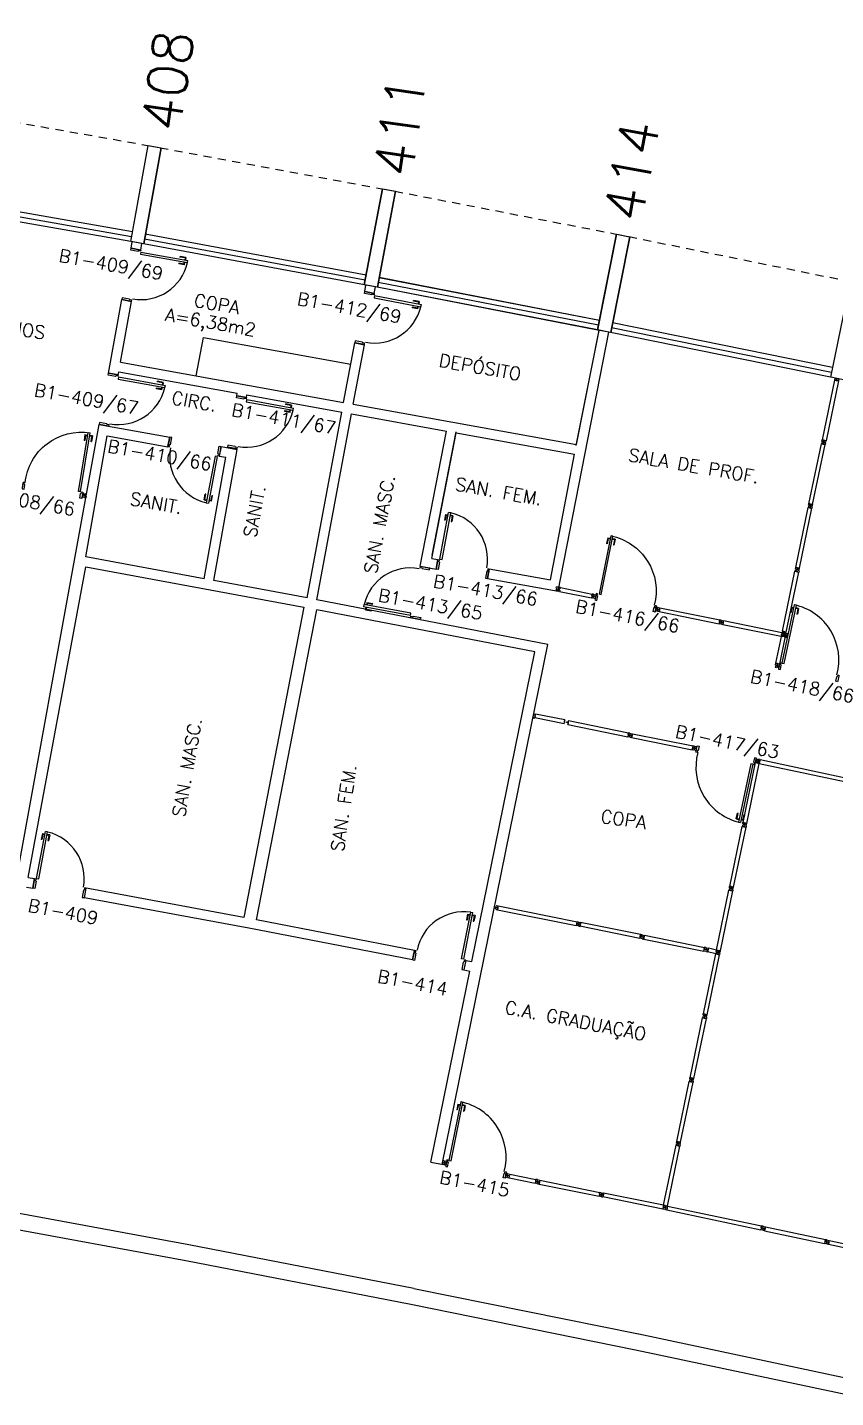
# Model space of a CAD drawing. Header units: millimetres. Extents: x 2757 to 3055, y 1102 to 1216.
# Drawn here: x 2985.57 to 2997.98, y 1180.79 to 1201.83 of the extents above; entities that cross this region are included whole.
import ezdxf

# ---------------------------------------------------------------- set-up
doc = ezdxf.new("R2010")
doc.units = ezdxf.units.MM
doc.linetypes.add('HIDDEN2', pattern=[0.1875, 0.125, -0.0625])
for name, color, linetype in [('ALV', 2, 'Continuous'), ('BANC', 2, 'Continuous'), ('DIV', 2, 'Continuous'), ('ESQ', 1, 'Continuous'), ('ESTR', 3, 'Continuous'), ('NOPILAR1', 2, 'Continuous'), ('PORTA', 2, 'Continuous'), ('PROJ', 1, 'HIDDEN2'), ('TEXTO', 2, 'Continuous'), ('TEXTO-ENDEREÇO', 2, 'Continuous'), ('USO1', 2, 'Continuous'), ('ÁREA', 2, 'Continuous')]:
    doc.layers.add(name, color=color, linetype=linetype)
doc.styles.add('1', font='romans.shx')
doc.styles.add('NOPILAR', font='simplex.shx', dxfattribs={"height": 0.6})
doc.styles.add('UNB-100', font='simplex.shx', dxfattribs={"height": 0.2})
doc.styles.add('UNB-100-1', font='simplex.shx', dxfattribs={"height": 0.2})
doc.dimstyles.new('1-600', dxfattribs={"dimtxt": 1.1, "dimasz": 2.5, "dimexe": 2, "dimexo": 4, "dimgap": 0.2, "dimtad": 1, "dimdec": 0, "dimzin": 4, "dimdsep": 46, "dimlunit": 6, "dimtxsty": '1', "dimblk1": 'NONE', "dimblk2": 'NONE', "dimsah": 1, "dimcen": 0, "dimclrd": 2, "dimclre": 2, "dimclrt": 2, "dimadec": 0, "dimazin": 0, "dimtfac": 1, "dimtdec": 0, "dimtmove": 2, "dimatfit": 3, "dimldrblk": 'NONE', "dimfxl": 1, "dimtolj": 1, "dimtzin": 0, "dimarcsym": 0})

# ---------------------------------------------------------------- blocks, each defined once
blk = doc.blocks.new('PDV2E-SLC')
at = {"layer": 'DIV', "color": 1}
for p, q in [((0.023, 0.925), (0.063, 0.925)), ((0.023, 0.925), (0.023, 0.835)), ((0.033, 0.915), (0.063, 0.915)), ((0.033, 0.915), (0.033, 0.835)), ((0.138, 0.925), (0.097, 0.925)), ((0.128, 0.915), (0.097, 0.915)), ((0.128, 0.915), (0.128, 0.835)), ((0.138, 0.925), (0.138, 0.835)), ((0.033, 0.835), (0.023, 0.835)), ((0.128, 0.835), (0.137, 0.835))]:
    blk.add_line(p, q, dxfattribs=at)
at = {"layer": 'DIV'}
for p, q in [((0.065, 0.05), (0.065, 0.965)), ((0.095, 0.965), (0.065, 0.965)), ((0.095, 0.05), (0.095, 0.965)), ((0.049, 0.05), (0.029, 0.05)), ((0.029, 0.05), (0.029, 0.035)), ((0.029, 0.035), (0.029, -0.035)), ((0.049, 0.02), (0.049, 0.05)), ((0.049, 0.02), (0.059, 0.02)), ((0.059, -0.05), (0.059, 0.02)), ((0.065, 0.05), (0.095, 0.05)), ((0.928, -0.05), (0.928, 0.02)), ((0.938, 0.02), (0.928, 0.02)), ((0.938, 0.05), (0.958, 0.05)), ((0.938, 0.02), (0.938, 0.05)), ((0.958, 0.05), (0.958, 0.035)), ((0.958, 0.035), (0.958, -0.035)), ((0.029, -0.035), (0.029, -0.05)), ((0.029, -0.05), (0.059, -0.05)), ((0.958, -0.05), (0.928, -0.05)), ((0.958, -0.035), (0.958, -0.05))]:
    blk.add_line(p, q, dxfattribs=at)
at = {"layer": 'DIV', "color": 1}
blk.add_arc((0.062, 0.1), 0.865, 356.6786, 90, dxfattribs=at)
blk = doc.blocks.new('MTT-SLC')
for p, q in [((-0.008, 0.03), (-0.03, 0.03)), ((-0.03, 0.03), (-0.03, 0.006)), ((-0.0185, 0.006), (-0.03, 0.006)), ((-0.0185, -0.006), (-0.0185, 0.006)), ((-0.008, 0.03), (-0.008, 0.02)), ((-0.008, 0.02), (0.008, 0.02)), ((-0.0051, 0), (0.0051, 0)), ((0, -0.0051), (0, 0.0051)), ((0.008, 0.03), (0.03, 0.03)), ((0.008, 0.03), (0.008, 0.02)), ((0.0205, -0.006), (0.0205, 0.006)), ((0.0205, 0.006), (0.03, 0.006)), ((0.03, 0.006), (0.03, 0.03)), ((-0.03, -0.03), (-0.03, -0.006)), ((-0.0185, -0.006), (-0.03, -0.006)), ((-0.008, -0.03), (-0.03, -0.03)), ((-0.008, -0.02), (0.008, -0.02)), ((-0.008, -0.03), (-0.008, -0.02)), ((0.008, -0.03), (0.008, -0.02)), ((0.008, -0.03), (0.03, -0.03)), ((0.0205, -0.006), (0.03, -0.006)), ((0.03, -0.006), (0.03, -0.03))]:
    blk.add_line(p, q)
blk = doc.blocks.new('MTINI-SLC')
for p, q in [((-0.03, 0.008), (-0.03, 0.03)), ((0.03, 0.03), (-0.03, 0.03)), ((-0.03, 0.008), (-0.02, 0.008)), ((-0.009, 0.03), (-0.027, 0.03)), ((-0.02, 0.008), (-0.02, 0)), ((-0.001, 0), (-0.02, 0)), ((-0.006, 0.02), (-0.006, 0.03)), ((-0.006, 0.023), (-0.006, 0.027)), ((-0.006, 0.02), (0.006, 0.02)), ((0.005, 0.03), (-0.005, 0.03)), ((0.005, 0), (-0.005, 0)), ((0.004, 0.02), (-0.004, 0.02)), ((0.02, 0), (-0.001, 0)), ((0, -0.005), (0, 0.005)), ((0.006, 0.02), (0.006, 0.03)), ((0.006, 0.023), (0.006, 0.027)), ((0.009, 0.03), (0.027, 0.03)), ((0.03, 0.008), (0.02, 0.008)), ((0.02, 0), (0.02, 0.008)), ((0.03, 0.008), (0.03, 0.03))]:
    blk.add_line(p, q)
blk = doc.blocks.new('MDIVMT-SLC')
for p, q in [((-0.03, 0.03), (-0.03, 0.006)), ((-0.008, 0.03), (-0.03, 0.03)), ((-0.0185, 0.006), (-0.03, 0.006)), ((-0.0185, -0.006), (-0.0185, 0.006)), ((-0.008, 0.03), (-0.008, 0.02)), ((-0.008, 0.02), (0.008, 0.02)), ((-0.0051, 0), (0.0051, 0)), ((-0.0051, 0), (0.0051, 0)), ((0, -0.0051), (0, 0.0051)), ((0, -0.0051), (0, 0.0051)), ((0.008, 0.03), (0.008, 0.02)), ((0.008, 0.03), (0.03, 0.03)), ((0.0205, 0.006), (0.03, 0.006)), ((0.0205, -0.006), (0.0205, 0.006)), ((0.0205, 0.006), (0.03, 0.006)), ((0.0205, -0.006), (0.0205, 0.006)), ((0.03, 0.03), (0.03, -0.03)), ((0.03, 0.03), (0.47, 0.03)), ((0.03, 0.006), (0.03, 0.03)), ((0.03, 0.009), (0.03, 0.027)), ((0.03, 0.005), (0.03, -0.005)), ((0.47, 0.03), (0.47, -0.03)), ((0.4795, 0.006), (0.47, 0.006)), ((0.47, 0.005), (0.47, -0.005)), ((0.4795, -0.006), (0.4795, 0.006)), ((0.4949, 0), (0.5051, 0)), ((0.5051, 0), (0.4949, 0)), ((0.5, -0.0051), (0.5, 0.0051)), ((-0.0185, -0.006), (-0.03, -0.006)), ((-0.03, -0.03), (-0.03, -0.006)), ((-0.008, -0.03), (-0.03, -0.03)), ((-0.008, -0.03), (-0.008, -0.02)), ((-0.008, -0.02), (0.008, -0.02)), ((0.008, -0.03), (0.008, -0.02)), ((0.008, -0.03), (0.03, -0.03)), ((0.0205, -0.006), (0.03, -0.006)), ((0.0205, -0.006), (0.03, -0.006)), ((0.03, -0.006), (0.03, -0.03)), ((0.03, -0.03), (0.03, -0.009)), ((0.03, -0.009), (0.03, -0.027)), ((0.03, -0.03), (0.47, -0.03)), ((0.4795, -0.006), (0.47, -0.006))]:
    blk.add_line(p, q)
blk = doc.blocks.new('DIVMT-SLC')
for p, q in [((-0.03, 0.03), (-0.03, 0.006)), ((-0.008, 0.03), (-0.03, 0.03)), ((-0.0185, 0.006), (-0.03, 0.006)), ((-0.0185, -0.006), (-0.0185, 0.006)), ((-0.008, 0.03), (-0.008, 0.02)), ((-0.008, 0.02), (0.008, 0.02)), ((-0.0051, 0), (0.0051, 0)), ((0.0051, 0), (-0.0051, 0)), ((-0.0051, 0), (0.0051, 0)), ((0, -0.0051), (0, 0.0051)), ((0, 0.0051), (0, -0.0051)), ((0.008, 0.03), (0.008, 0.02)), ((0.008, 0.03), (0.03, 0.03)), ((0.0205, 0.006), (0.03, 0.006)), ((0.0205, -0.006), (0.0205, 0.006)), ((0.0205, 0.006), (0.0205, -0.006)), ((0.0205, 0.006), (0.03, 0.006)), ((0.97, 0.03), (0.03, 0.03)), ((0.03, 0.006), (0.03, 0.03)), ((0.03, -0.03), (0.03, 0.03)), ((0.03, -0.005), (0.03, 0.005)), ((0.97, -0.03), (0.97, 0.03)), ((0.97, 0.03), (0.97, 0.009)), ((0.97, 0.009), (0.97, 0.027)), ((0.9795, 0.006), (0.97, 0.006)), ((0.97, -0.005), (0.97, 0.005)), ((0.9795, 0.006), (0.9795, -0.006)), ((1.0051, 0), (0.9949, 0)), ((1, 0.0051), (1, -0.0051)), ((-0.0185, -0.006), (-0.03, -0.006)), ((-0.03, -0.03), (-0.03, -0.006)), ((-0.008, -0.03), (-0.03, -0.03)), ((-0.008, -0.03), (-0.008, -0.02)), ((-0.008, -0.02), (0.008, -0.02)), ((0.008, -0.03), (0.008, -0.02)), ((0.008, -0.03), (0.03, -0.03)), ((0.0205, -0.006), (0.03, -0.006)), ((0.0205, -0.006), (0.03, -0.006)), ((0.03, -0.006), (0.03, -0.03)), ((0.97, -0.03), (0.03, -0.03)), ((0.9795, -0.006), (0.97, -0.006)), ((0.97, -0.009), (0.97, -0.027))]:
    blk.add_line(p, q)
blk = doc.blocks.new('PDV2D-SLC')
at = {"layer": 'DIV'}
for p, q in [((0.03, 0.05), (0.06, 0.05)), ((0.03, 0.035), (0.03, 0.05)), ((0.03, -0.035), (0.03, 0.035)), ((0.06, 0.05), (0.06, -0.02)), ((0.941, 0.05), (0.941, -0.02)), ((0.971, 0.05), (0.941, 0.05)), ((0.971, 0.035), (0.971, 0.05)), ((0.971, -0.035), (0.971, 0.035)), ((0.03, -0.05), (0.03, -0.035)), ((0.05, -0.05), (0.03, -0.05)), ((0.05, -0.02), (0.06, -0.02)), ((0.05, -0.02), (0.05, -0.05)), ((0.079, -0.05), (0.109, -0.05)), ((0.079, -0.05), (0.079, -0.965)), ((0.109, -0.05), (0.109, -0.965)), ((0.951, -0.02), (0.941, -0.02)), ((0.951, -0.02), (0.951, -0.05)), ((0.951, -0.05), (0.971, -0.05)), ((0.971, -0.05), (0.971, -0.035)), ((0.109, -0.965), (0.079, -0.965))]:
    blk.add_line(p, q, dxfattribs=at)
at = {"layer": 'DIV', "color": 1}
for p, q in [((0.036, -0.925), (0.036, -0.835)), ((0.046, -0.835), (0.036, -0.835)), ((0.046, -0.915), (0.046, -0.835)), ((0.141, -0.915), (0.141, -0.835)), ((0.141, -0.835), (0.151, -0.835)), ((0.151, -0.925), (0.151, -0.835)), ((0.036, -0.925), (0.076, -0.925)), ((0.046, -0.915), (0.076, -0.915)), ((0.141, -0.915), (0.111, -0.915)), ((0.151, -0.925), (0.111, -0.925))]:
    blk.add_line(p, q, dxfattribs=at)
blk.add_arc((0.076, -0.1), 0.865, 270, 3.3214, dxfattribs=at)
blk = doc.blocks.new('DIVINI-SLC')
for p, q in [((-0.005, 0), (0.005, 0)), ((-0.005, 0), (0.005, 0)), ((0.008, 0.02), (0, 0.02)), ((0, 0.001), (0, 0.02)), ((0, -0.005), (0, 0.005)), ((0, -0.005), (0, 0.005)), ((0, -0.02), (0, 0.001)), ((0.008, 0.03), (0.03, 0.03)), ((0.008, 0.03), (0.008, 0.02)), ((0.02, 0.006), (0.03, 0.006)), ((0.02, 0.006), (0.02, -0.006)), ((0.02, -0.006), (0.02, 0.006)), ((0.02, 0.006), (0.03, 0.006)), ((0.02, -0.004), (0.02, 0.004)), ((0.023, 0.006), (0.027, 0.006)), ((0.03, -0.03), (0.03, 0.03)), ((0.03, 0.03), (0.03, -0.03)), ((0.03, 0.03), (0.97, 0.03)), ((0.03, 0.009), (0.03, 0.027)), ((0.03, 0.009), (0.03, 0.027)), ((0.03, -0.005), (0.03, 0.005)), ((0.03, 0.005), (0.03, -0.005)), ((0.97, 0.03), (0.97, -0.03)), ((0.98, 0.006), (0.97, 0.006)), ((0.97, 0.005), (0.97, -0.005)), ((0.98, -0.006), (0.98, 0.006)), ((0.995, 0), (1.005, 0)), ((1.005, 0), (0.995, 0)), ((1, -0.005), (1, 0.005)), ((0, -0.02), (0.008, -0.02)), ((0.008, -0.03), (0.008, -0.02)), ((0.008, -0.03), (0.03, -0.03)), ((0.02, -0.006), (0.03, -0.006)), ((0.02, -0.006), (0.03, -0.006)), ((0.023, -0.006), (0.027, -0.006)), ((0.03, -0.009), (0.03, -0.027)), ((0.03, -0.009), (0.03, -0.027)), ((0.03, -0.03), (0.03, -0.009)), ((0.03, -0.03), (0.97, -0.03)), ((0.98, -0.006), (0.97, -0.006))]:
    blk.add_line(p, q)
blk = doc.blocks.new('DIV-SLC')
for p, q in [((-0.0051, 0), (0.0051, 0)), ((0, -0.0051), (0, 0.0051)), ((0.0205, 0.006), (0.03, 0.006)), ((0.0205, -0.006), (0.0205, 0.006)), ((0.03, 0.03), (0.97, 0.03)), ((0.03, 0.03), (0.03, -0.03)), ((0.03, 0.009), (0.03, 0.027)), ((0.03, 0.005), (0.03, -0.005)), ((0.97, 0.03), (0.97, -0.03)), ((0.9795, 0.006), (0.97, 0.006)), ((0.97, 0.005), (0.97, -0.005)), ((0.9795, -0.006), (0.9795, 0.006)), ((1.0051, 0), (0.9949, 0)), ((0.9949, 0), (1.0051, 0)), ((1, -0.0051), (1, 0.0051)), ((0.0205, -0.006), (0.03, -0.006)), ((0.03, -0.03), (0.03, -0.009)), ((0.03, -0.009), (0.03, -0.027)), ((0.03, -0.03), (0.97, -0.03)), ((0.9795, -0.006), (0.97, -0.006))]:
    blk.add_line(p, q)
blk = doc.blocks.new('PE80-SLC')
for p, q in [((0.075, 0), (-0.075, 0)), ((-0.075, -0.03), (-0.075, 0)), ((0.075, 0), (0.075, -0.02)), ((0.777, 0.01), (0.687, 0.01)), ((0.687, 0), (0.687, 0.01)), ((0.777, 0.01), (0.777, -0.03)), ((0.04, -0.03), (-0.075, -0.03)), ((0.075, -0.02), (0.04, -0.02)), ((0.04, -0.03), (0.04, -0.02)), ((0.085, -0.03), (0.817, -0.03)), ((0.085, -0.03), (0.085, -0.065)), ((0.085, -0.065), (0.817, -0.065)), ((0.767, 0), (0.687, 0)), ((0.767, -0.095), (0.687, -0.095)), ((0.687, -0.095), (0.687, -0.105)), ((0.777, -0.105), (0.687, -0.105)), ((0.767, 0), (0.767, -0.03)), ((0.767, -0.095), (0.767, -0.065)), ((0.777, -0.105), (0.777, -0.065)), ((0.817, -0.065), (0.817, -0.03)), ((0.04, -0.771), (-0.075, -0.771)), ((-0.075, -0.771), (-0.075, -0.801)), ((0.075, -0.801), (-0.075, -0.801)), ((0.075, -0.802), (-0.075, -0.802)), ((0.04, -0.771), (0.04, -0.781)), ((0.075, -0.781), (0.04, -0.781)), ((0.075, -0.801), (0.075, -0.781))]:
    blk.add_line(p, q)
blk.add_arc((0.085, -0.03), 0.731, 270, 357.3429)
blk = doc.blocks.new('PD80-SLC')
for p, q in [((-0.777, 0.01), (-0.777, -0.03)), ((-0.777, 0.01), (-0.687, 0.01)), ((-0.687, 0), (-0.687, 0.01)), ((-0.075, 0), (0.075, 0)), ((-0.075, 0), (-0.075, -0.02)), ((0.075, -0.03), (0.075, 0)), ((-0.817, -0.065), (-0.817, -0.03)), ((-0.085, -0.03), (-0.817, -0.03)), ((-0.085, -0.065), (-0.817, -0.065)), ((-0.777, -0.105), (-0.777, -0.065)), ((-0.777, -0.105), (-0.687, -0.105)), ((-0.767, 0), (-0.767, -0.03)), ((-0.767, 0), (-0.687, 0)), ((-0.767, -0.095), (-0.767, -0.065)), ((-0.767, -0.095), (-0.687, -0.095)), ((-0.687, -0.095), (-0.687, -0.105)), ((-0.085, -0.03), (-0.085, -0.065)), ((-0.075, -0.02), (-0.04, -0.02)), ((-0.04, -0.03), (-0.04, -0.02)), ((-0.04, -0.03), (0.075, -0.03)), ((-0.075, -0.781), (-0.04, -0.781)), ((-0.075, -0.801), (-0.075, -0.781)), ((-0.075, -0.801), (0.075, -0.801)), ((-0.075, -0.802), (0.075, -0.802)), ((-0.04, -0.771), (0.075, -0.771)), ((-0.04, -0.771), (-0.04, -0.781)), ((0.075, -0.771), (0.075, -0.801))]:
    blk.add_line(p, q)
blk.add_arc((-0.085, -0.03), 0.731, 182.6571, 270)
blk = doc.blocks.new('*D105')
at = {"layer": 'DEFPOINTS', "color": 0, "transparency": 16777216}
for p in [(3020.102, 1199.512), (2994.816, 1198.615), (2994.524, 1197.144), (3030.185, 1190.02), (3029.769, 1188.579)]:
    blk.add_point(p, dxfattribs=at)
at = {"layer": 'USO1', "color": 2, "lineweight": -2, "transparency": 16777216}
for p, q in [((2995.594, 1202.539), (2996.469, 1206.951)), ((3031.294, 1193.864), (3032.541, 1198.185))]:
    blk.add_line(p, q, dxfattribs=at)
blk.add_arc((2911.608, 779.136), 434.15, 73.90244, 78.78048, dxfattribs=at)
at = {"layer": 'USO1', "color": 2, "transparency": 16777216, "insert": (3014.347, 1201.916), "char_height": 1.1, "attachment_point": 5, "rotation": 346.3415, "style": '1'}
blk.add_mtext('\\A1;Serviço Social', dxfattribs=at)
blk = doc.blocks.new('_NONE')
at = {"color": 0, "linetype": 'ByBlock'}
blk.add_circle((0, 0), 0.25, dxfattribs=at)
blk = doc.blocks.new('*D106')
at = {"layer": 'DEFPOINTS', "color": 0, "transparency": 16777216}
for p in [(2979.009, 1208.038), (2944.069, 1205.583), (2943.954, 1204.088), (2994.816, 1198.615), (2994.524, 1197.144)]:
    blk.add_point(p, dxfattribs=at)
at = {"layer": 'USO1', "color": 2, "lineweight": -2, "transparency": 16777216}
for p, q in [((2944.375, 1209.571), (2944.72, 1214.057)), ((2995.594, 1202.539), (2996.472, 1206.964))]:
    blk.add_line(p, q, dxfattribs=at)
blk.add_arc((2911.153, 776.839), 436.505, 78.78048, 85.60976, dxfattribs=at)
at = {"layer": 'USO1', "color": 2, "transparency": 16777216, "insert": (2970.557, 1210.225), "char_height": 1.1, "attachment_point": 5, "rotation": 352.1951, "style": '1'}
blk.add_mtext('\\A1;Sociologia', dxfattribs=at)
blk = doc.blocks.new('PILAR-SLC')
blk.add_lwpolyline([(0.2, 0), (0.2, -1.5), (0, -1.5), (0, 0)], close=True)

msp = doc.modelspace()

# ---------------------------------------------------------------- linework, layer by layer
at = {"layer": 'ALV'}
for p, q in [((2987.166, 1198.437), (2987.184, 1198.536)), ((2987.166, 1198.437), (2987.313, 1198.411)), ((2987.313, 1198.411), (2987.331, 1198.509)), ((2990.752, 1197.773), (2990.771, 1197.873)), ((2990.752, 1197.773), (2990.899, 1197.745)), ((2990.899, 1197.745), (2990.918, 1197.844)), ((2986.819, 1196.521), (2987.023, 1197.649)), ((2987.002, 1196.688), (2987.171, 1197.622)), ((2987.023, 1197.649), (2987.171, 1197.622)), ((2993.721, 1193.172), (2994.499, 1197.149)), ((2994.001, 1195.411), (2994.352, 1197.177)), ((2994.004, 1195.423), (2994.352, 1197.178)), ((2990.429, 1196.069), (2990.603, 1196.986)), ((2990.577, 1196.042), (2990.75, 1196.956)), ((2990.603, 1196.986), (2990.75, 1196.956)), ((2987.002, 1196.688), (2990.429, 1196.069)), ((2986.819, 1196.521), (2986.967, 1196.494)), ((2986.967, 1196.494), (2986.975, 1196.541)), ((2986.975, 1196.541), (2988.795, 1196.212)), ((2988.788, 1196.172), (2988.795, 1196.212)), ((2988.788, 1196.172), (2988.936, 1196.145)), ((2988.936, 1196.145), (2988.943, 1196.185)), ((2988.943, 1196.185), (2990.401, 1195.922)), ((2990.577, 1196.042), (2994.004, 1195.423)), ((2989.87, 1193.069), (2990.401, 1195.922)), ((2990.018, 1193.041), (2990.549, 1195.895)), ((2990.549, 1195.895), (2992.006, 1195.631)), ((2984.852, 1185.715), (2986.677, 1195.731)), ((2986.677, 1195.731), (2987.759, 1195.535)), ((2991.604, 1193.555), (2992.006, 1195.631)), ((2991.79, 1193.725), (2992.156, 1195.617)), ((2986.469, 1193.698), (2986.797, 1195.557)), ((2986.797, 1195.557), (2987.731, 1195.388)), ((2987.759, 1195.535), (2987.731, 1195.388)), ((2991.781, 1193.675), (2992.154, 1195.605)), ((2992.154, 1195.605), (2993.975, 1195.276)), ((2988.288, 1193.362), (2988.618, 1195.228)), ((2988.435, 1193.334), (2988.792, 1195.349)), ((2988.548, 1195.393), (2988.52, 1195.245)), ((2988.52, 1195.245), (2988.618, 1195.228)), ((2988.548, 1195.393), (2988.792, 1195.349)), ((2993.602, 1193.346), (2993.975, 1195.276)), ((2985.587, 1188.777), (2986.469, 1193.546)), ((2988.288, 1193.362), (2986.469, 1193.698)), ((2986.469, 1193.546), (2989.82, 1192.926)), ((2991.604, 1193.555), (2991.848, 1193.511)), ((2991.781, 1193.675), (2991.876, 1193.658)), ((2991.847, 1193.511), (2991.876, 1193.658)), ((2992.636, 1193.368), (2992.665, 1193.516)), ((2992.665, 1193.516), (2993.602, 1193.346)), ((2989.87, 1193.069), (2988.435, 1193.334)), ((2992.636, 1193.368), (2993.721, 1193.172)), ((2989.82, 1192.926), (2988.895, 1188.164)), ((2989.092, 1188.127), (2990.016, 1192.888)), ((2993.362, 1192.239), (2990.016, 1192.888)), ((2993.563, 1192.353), (2990.018, 1193.041)), ((2991.941, 1184.372), (2993.563, 1192.353)), ((2992.395, 1187.487), (2993.362, 1192.239)), ((2985.587, 1188.777), (2985.685, 1188.759)), ((2985.657, 1188.612), (2985.685, 1188.759)), ((2985.56, 1188.63), (2985.657, 1188.612)), ((2986.473, 1188.613), (2986.445, 1188.465)), ((2988.895, 1188.164), (2986.449, 1188.617)), ((2991.516, 1187.657), (2989.092, 1188.127)), ((2991.487, 1187.51), (2991.516, 1187.657)), ((2992.303, 1187.504), (2992.274, 1187.357)), ((2992.303, 1187.504), (2992.395, 1187.487)), ((2991.768, 1184.407), (2992.365, 1187.34)), ((2992.274, 1187.357), (2992.365, 1187.34))]:
    msp.add_line(p, q, dxfattribs=at)
msp.add_lwpolyline([(2991.487, 1187.51), (2988.974, 1187.997), (2986.42, 1188.47)], dxfattribs=at)
at = {"layer": 'BANC'}
for p, q in [((2988.166, 1196.478), (2988.277, 1197.068)), ((2988.277, 1197.068), (2990.541, 1196.658)), ((2988.05, 1183.134), (2984.59, 1183.774)), ((2988.004, 1182.888), (2984.545, 1183.529)), ((2991.506, 1182.464), (2988.052, 1183.134)), ((2991.459, 1182.218), (2988.004, 1182.888)), ((2994.957, 1181.764), (2991.508, 1182.463)), ((2994.907, 1181.519), (2991.459, 1182.218)), ((2998.401, 1181.035), (2994.959, 1181.764)), ((2998.349, 1180.791), (2994.907, 1181.519))]:
    msp.add_line(p, q, dxfattribs=at)
at = {"layer": 'DIV'}
for p, q in [((2993.691, 1193.202), (2993.686, 1193.181)), ((2993.686, 1193.181), (2993.71, 1193.176)), ((2993.691, 1193.202), (2993.7, 1193.2)), ((2993.694, 1193.218), (2993.698, 1193.239)), ((2993.694, 1193.218), (2993.704, 1193.216)), ((2993.757, 1193.228), (2993.698, 1193.239)), ((2993.722, 1193.235), (2993.698, 1193.239)), ((2993.7, 1193.2), (2993.704, 1193.216)), ((2993.712, 1193.187), (2993.71, 1193.176)), ((2993.724, 1193.185), (2993.712, 1193.187)), ((2993.717, 1193.205), (2993.727, 1193.203)), ((2993.727, 1193.203), (2993.717, 1193.205)), ((2993.72, 1193.225), (2993.722, 1193.235)), ((2993.72, 1193.225), (2993.722, 1193.235)), ((2993.72, 1193.225), (2993.732, 1193.223)), ((2993.732, 1193.223), (2993.72, 1193.225)), ((2993.721, 1193.199), (2993.723, 1193.209)), ((2993.723, 1193.209), (2993.721, 1193.199)), ((2993.721, 1193.199), (2993.723, 1193.209)), ((2993.724, 1193.185), (2993.722, 1193.173)), ((2993.745, 1193.169), (2993.722, 1193.173)), ((2993.732, 1193.232), (2993.723, 1193.234)), ((2993.732, 1193.223), (2993.733, 1193.232)), ((2993.732, 1193.223), (2993.733, 1193.232)), ((2993.733, 1193.232), (2993.757, 1193.228)), ((2993.74, 1193.192), (2993.743, 1193.208)), ((2993.749, 1193.19), (2993.74, 1193.192)), ((2993.753, 1193.206), (2993.743, 1193.208)), ((2993.749, 1193.19), (2993.745, 1193.169)), ((2993.745, 1193.169), (2994.232, 1193.07)), ((2993.753, 1193.206), (2993.757, 1193.228)), ((2993.757, 1193.228), (2994.244, 1193.129)), ((2994.244, 1193.129), (2994.232, 1193.07)), ((2994.237, 1193.094), (2994.232, 1193.07)), ((2994.239, 1193.105), (2994.237, 1193.095)), ((2994.246, 1193.092), (2994.237, 1193.094)), ((2994.246, 1193.092), (2994.237, 1193.094)), ((2994.239, 1193.106), (2994.244, 1193.129)), ((2994.248, 1193.104), (2994.239, 1193.106)), ((2994.248, 1193.104), (2994.239, 1193.106)), ((2994.265, 1193.125), (2994.244, 1193.129)), ((2994.246, 1193.092), (2994.248, 1193.104)), ((2994.248, 1193.104), (2994.246, 1193.092)), ((2994.272, 1193.093), (2994.262, 1193.095)), ((2994.262, 1193.095), (2994.272, 1193.093)), ((2994.272, 1193.093), (2994.262, 1193.095)), ((2994.265, 1193.125), (2994.263, 1193.115)), ((2994.279, 1193.112), (2994.263, 1193.115)), ((2994.266, 1193.089), (2994.268, 1193.099)), ((2994.268, 1193.099), (2994.266, 1193.089)), ((2994.281, 1193.121), (2994.279, 1193.112)), ((2994.281, 1193.121), (2994.303, 1193.117)), ((2994.287, 1193.096), (2994.284, 1193.084)), ((2994.287, 1193.096), (2994.298, 1193.094)), ((2994.303, 1193.117), (2994.298, 1193.094)), ((2994.253, 1193.066), (2994.232, 1193.07)), ((2994.253, 1193.066), (2994.255, 1193.076)), ((2994.271, 1193.072), (2994.255, 1193.076)), ((2994.269, 1193.063), (2994.271, 1193.072)), ((2994.269, 1193.063), (2994.291, 1193.058)), ((2994.284, 1193.084), (2994.295, 1193.082)), ((2994.291, 1193.058), (2994.295, 1193.082)), ((2997.057, 1192.037), (2997.115, 1192.025)), ((2993.336, 1191.262), (2993.346, 1191.26)), ((2993.346, 1191.26), (2993.336, 1191.262)), ((2993.342, 1191.266), (2993.34, 1191.256)), ((2993.362, 1191.263), (2993.36, 1191.252)), ((2993.362, 1191.263), (2993.371, 1191.262)), ((2993.364, 1191.226), (2993.376, 1191.285)), ((2993.812, 1191.138), (2993.364, 1191.226)), ((2993.369, 1191.251), (2993.371, 1191.261)), ((2993.822, 1191.197), (2993.376, 1191.285)), ((2993.812, 1191.138), (2993.822, 1191.197)), ((2993.822, 1191.197), (2993.819, 1191.177)), ((2993.819, 1191.177), (2993.822, 1191.195)), ((2994.861, 1190.984), (2994.849, 1190.925)), ((2994.861, 1190.984), (2995.793, 1190.797)), ((2994.821, 1190.961), (2994.831, 1190.959)), ((2994.825, 1190.955), (2994.827, 1190.965)), ((2994.845, 1190.95), (2994.847, 1190.962)), ((2994.845, 1190.95), (2994.854, 1190.948)), ((2994.847, 1190.962), (2994.856, 1190.96)), ((2994.849, 1190.925), (2994.853, 1190.945)), ((2994.849, 1190.925), (2995.781, 1190.738)), ((2994.853, 1190.945), (2994.85, 1190.928)), ((2994.856, 1190.959), (2994.854, 1190.949)), ((2994.857, 1190.963), (2994.86, 1190.981)), ((2995.793, 1190.797), (2995.781, 1190.738)), ((2995.788, 1190.773), (2995.793, 1190.797)), ((2995.797, 1190.771), (2995.788, 1190.773)), ((2995.797, 1190.771), (2995.788, 1190.773)), ((2995.786, 1190.761), (2995.781, 1190.738)), ((2995.788, 1190.772), (2995.786, 1190.762)), ((2995.795, 1190.76), (2995.786, 1190.761)), ((2995.795, 1190.76), (2995.786, 1190.761)), ((2995.795, 1190.76), (2995.797, 1190.771)), ((2995.797, 1190.771), (2995.795, 1190.76)), ((2995.821, 1190.76), (2995.811, 1190.762)), ((2995.811, 1190.762), (2995.821, 1190.76)), ((2995.821, 1190.76), (2995.811, 1190.762)), ((2995.815, 1190.756), (2995.817, 1190.766)), ((2995.817, 1190.766), (2995.815, 1190.756)), ((2996.781, 1190.564), (2996.791, 1190.562)), ((2996.785, 1190.558), (2996.787, 1190.568)), ((2996.805, 1190.553), (2996.807, 1190.564)), ((2996.807, 1190.564), (2996.816, 1190.563)), ((2996.821, 1190.586), (2996.809, 1190.527)), ((2996.817, 1190.565), (2996.821, 1190.583)), ((2996.821, 1190.586), (2998.325, 1190.267)), ((2996.805, 1190.553), (2996.814, 1190.551)), ((2996.809, 1190.527), (2996.813, 1190.548)), ((2996.813, 1190.548), (2996.809, 1190.53)), ((2996.809, 1190.527), (2998.313, 1190.209)), ((2996.816, 1190.562), (2996.814, 1190.552)), ((2992.761, 1188.318), (2992.771, 1188.316)), ((2992.765, 1188.312), (2992.767, 1188.322)), ((2992.785, 1188.308), (2992.787, 1188.319)), ((2992.785, 1188.308), (2992.794, 1188.306)), ((2992.787, 1188.319), (2992.797, 1188.317)), ((2992.801, 1188.341), (2992.79, 1188.282)), ((2992.79, 1188.282), (2992.794, 1188.303)), ((2992.794, 1188.303), (2992.79, 1188.285)), ((2992.79, 1188.282), (2994.001, 1188.037)), ((2992.796, 1188.316), (2992.794, 1188.307)), ((2992.797, 1188.32), (2992.801, 1188.338)), ((2992.801, 1188.341), (2994.013, 1188.096)), ((2994.013, 1188.096), (2994.001, 1188.037)), ((2994.006, 1188.061), (2994.001, 1188.037)), ((2994.008, 1188.072), (2994.006, 1188.062)), ((2994.015, 1188.059), (2994.006, 1188.061)), ((2994.015, 1188.059), (2994.006, 1188.061)), ((2994.008, 1188.073), (2994.013, 1188.096)), ((2994.017, 1188.071), (2994.008, 1188.073)), ((2994.017, 1188.071), (2994.008, 1188.073)), ((2994.034, 1188.092), (2994.013, 1188.096)), ((2994.015, 1188.059), (2994.017, 1188.071)), ((2994.017, 1188.071), (2994.015, 1188.059)), ((2994.023, 1188.033), (2994.025, 1188.043)), ((2994.04, 1188.04), (2994.025, 1188.043)), ((2994.041, 1188.06), (2994.031, 1188.062)), ((2994.031, 1188.062), (2994.041, 1188.06)), ((2994.041, 1188.06), (2994.031, 1188.062)), ((2994.034, 1188.092), (2994.032, 1188.082)), ((2994.048, 1188.079), (2994.032, 1188.082)), ((2994.035, 1188.056), (2994.037, 1188.066)), ((2994.037, 1188.066), (2994.035, 1188.056)), ((2994.038, 1188.03), (2994.04, 1188.04)), ((2994.05, 1188.089), (2994.048, 1188.079)), ((2994.05, 1188.089), (2994.072, 1188.084)), ((2994.056, 1188.063), (2994.053, 1188.051)), ((2994.053, 1188.051), (2994.065, 1188.049)), ((2994.056, 1188.063), (2994.067, 1188.061)), ((2994.06, 1188.026), (2994.065, 1188.049)), ((2994.072, 1188.084), (2994.067, 1188.061)), ((2994.023, 1188.033), (2994.001, 1188.037)), ((2994.038, 1188.03), (2994.06, 1188.026)), ((2995.957, 1187.645), (2995.962, 1187.669)), ((2995.978, 1187.641), (2995.957, 1187.645)), ((2995.973, 1187.666), (2995.962, 1187.669)), ((2995.969, 1187.704), (2995.964, 1187.68)), ((2995.975, 1187.678), (2995.964, 1187.68)), ((2995.99, 1187.7), (2995.969, 1187.704)), ((2995.975, 1187.678), (2995.973, 1187.666)), ((2995.978, 1187.641), (2995.98, 1187.651)), ((2995.98, 1187.651), (2995.996, 1187.647)), ((2995.987, 1187.67), (2995.997, 1187.668)), ((2995.997, 1187.668), (2995.987, 1187.67)), ((2995.987, 1187.67), (2995.997, 1187.668)), ((2995.99, 1187.7), (2995.988, 1187.69)), ((2995.988, 1187.69), (2996.004, 1187.687)), ((2995.991, 1187.664), (2995.993, 1187.674)), ((2995.993, 1187.674), (2995.991, 1187.664)), ((2995.994, 1187.638), (2995.996, 1187.647)), ((2995.994, 1187.638), (2996.016, 1187.633)), ((2996.006, 1187.696), (2996.004, 1187.687)), ((2996.006, 1187.696), (2996.028, 1187.692)), ((2996.011, 1187.659), (2996.014, 1187.67)), ((2996.014, 1187.67), (2996.011, 1187.659)), ((2996.011, 1187.659), (2996.021, 1187.657)), ((2996.011, 1187.659), (2996.021, 1187.657)), ((2996.014, 1187.67), (2996.023, 1187.668)), ((2996.014, 1187.67), (2996.023, 1187.668)), ((2996.028, 1187.692), (2996.016, 1187.633)), ((2996.021, 1187.657), (2996.016, 1187.633)), ((2996.142, 1187.602), (2996.016, 1187.633)), ((2996.023, 1187.667), (2996.021, 1187.658)), ((2996.023, 1187.668), (2996.028, 1187.692)), ((2996.154, 1187.661), (2996.028, 1187.692)), ((2996.154, 1187.661), (2996.142, 1187.602)), ((2996.15, 1187.64), (2996.154, 1187.658)), ((2991.768, 1184.407), (2991.963, 1184.368)), ((2991.971, 1184.397), (2991.981, 1184.395)), ((2991.975, 1184.391), (2991.977, 1184.401)), ((2991.995, 1184.386), (2991.998, 1184.398)), ((2991.995, 1184.386), (2992.005, 1184.384)), ((2991.998, 1184.398), (2992.007, 1184.396)), ((2992.012, 1184.419), (2992, 1184.36)), ((2992, 1184.36), (2992.004, 1184.381)), ((2992.004, 1184.381), (2992, 1184.363)), ((2992.007, 1184.395), (2992.005, 1184.385)), ((2992.008, 1184.399), (2992.011, 1184.416)), ((2992.969, 1184.164), (2993.369, 1184.083)), ((2992.981, 1184.221), (2993.381, 1184.141)), ((2993.381, 1184.141), (2993.369, 1184.083)), ((2993.374, 1184.106), (2993.369, 1184.083)), ((2993.391, 1184.078), (2993.369, 1184.083)), ((2993.376, 1184.117), (2993.374, 1184.107)), ((2993.384, 1184.104), (2993.374, 1184.106)), ((2993.384, 1184.104), (2993.374, 1184.106)), ((2993.377, 1184.118), (2993.381, 1184.141)), ((2993.386, 1184.116), (2993.377, 1184.118)), ((2993.386, 1184.116), (2993.377, 1184.118)), ((2993.403, 1184.137), (2993.381, 1184.141)), ((2993.384, 1184.104), (2993.386, 1184.116)), ((2993.386, 1184.116), (2993.384, 1184.104)), ((2993.391, 1184.078), (2993.393, 1184.088)), ((2993.409, 1184.085), (2993.393, 1184.088)), ((2993.41, 1184.105), (2993.4, 1184.107)), ((2993.4, 1184.107), (2993.41, 1184.105)), ((2993.41, 1184.105), (2993.4, 1184.107)), ((2993.403, 1184.137), (2993.401, 1184.127)), ((2993.417, 1184.124), (2993.401, 1184.127)), ((2993.404, 1184.101), (2993.406, 1184.111)), ((2993.406, 1184.111), (2993.404, 1184.101)), ((2993.407, 1184.075), (2993.409, 1184.085)), ((2993.407, 1184.075), (2993.428, 1184.071)), ((2993.419, 1184.134), (2993.417, 1184.124)), ((2993.419, 1184.134), (2993.44, 1184.13)), ((2993.424, 1184.108), (2993.422, 1184.097)), ((2993.422, 1184.097), (2993.433, 1184.094)), ((2993.424, 1184.108), (2993.435, 1184.106)), ((2993.428, 1184.071), (2993.433, 1184.094)), ((2993.44, 1184.13), (2993.435, 1184.106)), ((2995.363, 1183.709), (2995.373, 1183.707)), ((2995.367, 1183.703), (2995.369, 1183.713)), ((2995.387, 1183.698), (2995.389, 1183.71)), ((2995.387, 1183.698), (2995.396, 1183.696)), ((2995.389, 1183.71), (2995.398, 1183.708)), ((2995.403, 1183.731), (2995.391, 1183.672)), ((2995.391, 1183.672), (2995.395, 1183.693)), ((2995.391, 1183.672), (2996.833, 1183.367)), ((2995.395, 1183.693), (2995.392, 1183.675)), ((2995.398, 1183.707), (2995.396, 1183.697)), ((2995.399, 1183.711), (2995.403, 1183.728)), ((2995.403, 1183.731), (2996.846, 1183.426)), ((2996.846, 1183.426), (2996.833, 1183.367)), ((2996.841, 1183.402), (2996.846, 1183.426)), ((2996.867, 1183.421), (2996.846, 1183.426)), ((2996.867, 1183.421), (2996.865, 1183.411)), ((2996.881, 1183.408), (2996.865, 1183.411)), ((2996.883, 1183.418), (2996.881, 1183.408)), ((2996.883, 1183.418), (2996.905, 1183.413)), ((2996.905, 1183.413), (2996.9, 1183.39)), ((2996.838, 1183.391), (2996.833, 1183.367)), ((2996.855, 1183.363), (2996.833, 1183.367)), ((2996.848, 1183.389), (2996.838, 1183.391)), ((2996.848, 1183.389), (2996.838, 1183.391)), ((2996.841, 1183.401), (2996.839, 1183.392)), ((2996.85, 1183.4), (2996.841, 1183.402)), ((2996.85, 1183.4), (2996.841, 1183.402)), ((2996.848, 1183.389), (2996.85, 1183.4)), ((2996.85, 1183.4), (2996.848, 1183.389)), ((2996.855, 1183.363), (2996.857, 1183.372)), ((2996.873, 1183.369), (2996.857, 1183.372)), ((2996.874, 1183.389), (2996.864, 1183.391)), ((2996.864, 1183.391), (2996.874, 1183.389)), ((2996.874, 1183.389), (2996.864, 1183.391)), ((2996.868, 1183.385), (2996.87, 1183.395)), ((2996.87, 1183.395), (2996.868, 1183.385)), ((2996.871, 1183.359), (2996.873, 1183.369)), ((2996.871, 1183.359), (2996.892, 1183.355)), ((2996.888, 1183.392), (2996.886, 1183.381)), ((2996.886, 1183.381), (2996.897, 1183.378)), ((2996.888, 1183.392), (2996.9, 1183.39)), ((2996.892, 1183.355), (2996.897, 1183.378))]:
    msp.add_line(p, q, dxfattribs=at)
at = {"layer": 'ESQ'}
for p, q in [((2987.172, 1198.614), (2983.777, 1199.212)), ((2987.185, 1198.688), (2983.79, 1199.286)), ((2987.159, 1198.54), (2983.764, 1199.139)), ((2990.76, 1197.95), (2987.37, 1198.578)), ((2990.774, 1198.024), (2987.383, 1198.652)), ((2990.774, 1198.024), (2987.383, 1198.652)), ((2990.747, 1197.877), (2987.356, 1198.504)), ((2994.356, 1197.329), (2990.971, 1197.986)), ((2994.357, 1197.33), (2990.972, 1197.987)), ((2994.328, 1197.182), (2990.943, 1197.839)), ((2994.328, 1197.183), (2990.943, 1197.839)), ((2994.343, 1197.256), (2990.957, 1197.913)), ((2994.342, 1197.255), (2990.957, 1197.912)), ((2997.904, 1196.459), (2994.524, 1197.144)), ((2997.919, 1196.532), (2994.539, 1197.217)), ((2997.934, 1196.606), (2994.554, 1197.291))]:
    msp.add_line(p, q, dxfattribs=at)
at = {"layer": 'ESTR'}
for points in [[(2987.622, 1199.98), (2987.356, 1198.504), (2987.159, 1198.54), (2987.426, 1200.016)], [(2991.222, 1199.313), (2990.943, 1197.839), (2990.746, 1197.877), (2991.025, 1199.35)], [(2994.816, 1198.615), (2994.524, 1197.144), (2994.328, 1197.183), (2994.62, 1198.654)]]:
    msp.add_lwpolyline(points, close=True, dxfattribs=at)
at = {"layer": 'PROJ'}
for p, q in [((2984.009, 1200.618), (2987.417, 1200.018)), ((2987.613, 1199.982), (2991.017, 1199.352)), ((2991.213, 1199.315), (2994.61, 1198.656)), ((2994.806, 1198.617), (2998.198, 1197.93))]:
    msp.add_line(p, q, dxfattribs=at)

# ---------------------------------------------------------------- block references
at = {"layer": 'DIV'}
for name, p, rotation in [('DIVINI-SLC', (2998.001, 1196.438), 258.3861757123216), ('DIVMT-SLC', (2997.8, 1195.459), 258.0892592458077), ('MTT-SLC', (2986.447, 1194.64), 259.9512612981195), ('DIVMT-SLC', (2997.595, 1194.48), 258.3404401987343), ('DIVMT-SLC', (2997.392, 1193.501), 258.2826040021592), ('MTT-SLC', (2995.247, 1192.895), 168.5614485012791), ('DIVMT-SLC', (2996.227, 1192.696), 168.5614485012791), ('PDV2E-SLC', (2997.086, 1192.031), 348.0120582532916), ('DIVMT-SLC', (2997.207, 1192.498), 168.5614485012791), ('MDIVMT-SLC', (2997.088, 1192.03), 78.29270666988074), ('MTT-SLC', (2997.189, 1192.522), 348.0329436579632), ('MTINI-SLC', (2993.341, 1191.261), 258.510113019039), ('DIVMT-SLC', (2994.826, 1190.96), 168.2913952906149), ('PDV2E-SLC', (2996.783, 1190.552), 168.0849796573629), ('MTT-SLC', (2995.816, 1190.761), 350.4594915558761), ('DIVMT-SLC', (2996.786, 1190.563), 258.3025788716892), ('DIVMT-SLC', (2996.583, 1189.584), 258.2378992112164), ('DIVMT-SLC', (2996.378, 1188.605), 258.455120507288), ('MTINI-SLC', (2992.766, 1188.317), 258.5669109024032), ('DIV-SLC', (2995.012, 1187.865), 168.6452035252611), ('MTT-SLC', (2995.012, 1187.865), 167.2477197906963), ('DIVMT-SLC', (2996.178, 1187.625), 258.3130319865706), ('DIVMT-SLC', (2995.974, 1186.646), 258.3130319865706), ('DIVMT-SLC', (2995.769, 1185.667), 258.3604506451483), ('PDV2E-SLC', (2991.977, 1184.396), 348.636528111543), ('DIVMT-SLC', (2995.567, 1184.688), 258.3163629525587), ('MTT-SLC', (2991.976, 1184.396), 348.6157019818994), ('MTT-SLC', (2992.945, 1184.199), 168.4551205072851), ('DIVMT-SLC', (2994.385, 1183.906), 168.5546596204563), ('MTT-SLC', (2995.368, 1183.708), 348.1279019818994), ('DIVMT-SLC', (2997.847, 1183.181), 168.0668596204563), ('DIV-SLC', (2997.847, 1183.181), 347.9703642060337)]:
    msp.add_blockref(name, p, dxfattribs=dict(at, rotation=rotation))
at = {"layer": 'DIV', "xscale": -1}
for name, p, rotation in [('PDV2E-SLC', (2986.446, 1194.641), 350.7926959738454), ('PDV2D-SLC', (2994.267, 1193.092), 168.6647993989905), ('DIV-SLC', (2995.012, 1187.865), 168.6769026095147), ('DIVMT-SLC', (2994.385, 1183.906), 168.5546596203485)]:
    msp.add_blockref(name, p, dxfattribs=dict(at, rotation=rotation))
at = {"layer": 'ESTR'}
for p, rotation in [((2987.43, 1200.016), 349.7560829268282), ((2991.029, 1199.35), 349.2682829268296), ((2994.624, 1198.654), 348.7804829268297), ((2998.212, 1197.927), 348.2926829268289)]:
    msp.add_blockref('PILAR-SLC', p, dxfattribs=dict(at, rotation=rotation))
at = {"layer": 'PORTA'}
for name, p, rotation in [('PE80-SLC', (2987.239, 1198.424), 349.8931328650104), ('PE80-SLC', (2990.826, 1197.759), 348.9700013102414), ('PE80-SLC', (2986.893, 1196.507), 349.7473839711588), ('PE80-SLC', (2988.862, 1196.159), 349.7473839711588), ('PE80-SLC', (2988.534, 1195.319), 259.426489146388), ('PE80-SLC', (2991.862, 1193.585), 79.51717243314171), ('PE80-SLC', (2991.532, 1192.754), 169.5171724331417), ('PE80-SLC', (2985.67, 1188.685), 79.41915766661165), ('PD80-SLC', (2992.288, 1187.431), 259.0415158460081)]:
    msp.add_blockref(name, p, dxfattribs=dict(at, rotation=rotation))

# ---------------------------------------------------------------- texts
at = {"layer": 'NOPILAR1', "style": 'NOPILAR'}
for s, rotation, p in [('408', 81.8126, (2987.914, 1200.207)), ('408', 81.8126, (2987.914, 1200.207)), ('411', 81.8126, (2991.479, 1199.507)), ('411', 81.8126, (2991.479, 1199.507)), ('414', 79.5415, (2995.004, 1198.817)), ('414', 79.5415, (2995.004, 1198.817))]:
    msp.add_text(s, height=0.6, rotation=rotation, dxfattribs=at).set_placement(p)
at = {"layer": 'TEXTO', "style": 'UNB-100'}
for s, rotation, p in [('COPA', 350.0198, (2988.118, 1197.545)), ('FUNCIONÁRIOS', 351.2668, (2983.935, 1197.33)), ('DEPÓSITO', 350.0198, (2991.877, 1196.624)), ('CIRC.', 350.0198, (2987.773, 1196.049)), ('SALA DE PROF.', 350.2174, (2994.786, 1195.17)), ('SAN. MASC.', 79.1657, (2990.933, 1193.428)), ('SAN. FEM.', 350.0198, (2992.129, 1194.721)), ('SANIT.', 350.0198, (2987.136, 1194.496)), ('SANIT.', 79.1657, (2989.082, 1193.983)), ('SAN. MASC.', 79.9956, (2987.989, 1189.692)), ('SAN. FEM.', 81.1967, (2990.424, 1189.163)), ('COPA', 351.577, (2994.364, 1189.621)), ('C.A. GRADUAÇÃO', 348.8779, (2992.891, 1186.692))]:
    msp.add_text(s, height=0.2, rotation=rotation, dxfattribs=at).set_placement(p)
at = {"layer": 'TEXTO-ENDEREÇO', "style": 'UNB-100-1'}
for s, rotation, p in [('B1-409/69', 349.7838, (2986.042, 1198.234)), ('B1-412/69', 349.7838, (2989.701, 1197.57)), ('B1-409/67', 349.7838, (2985.662, 1196.17)), ('B1-411/67', 349.7838, (2988.694, 1195.865)), ('B1-410/66', 349.7838, (2986.789, 1195.307)), ('B1-408/66', 349.7838, (2984.69, 1194.615)), ('B1-413/66', 349.7228, (2991.792, 1193.235)), ('B1-413/65', 349.7228, (2990.947, 1193.018)), ('B1-416/66', 348.6706, (2993.974, 1192.849)), ('B1-418/66', 348.6706, (2996.657, 1191.773)), ('B1-417/63', 348.2713, (2995.505, 1190.928)), ('B1-409', 348.9524, (2985.569, 1188.256)), ('B1-414', 348.9524, (2990.935, 1187.168)), ('B1-415', 348.709, (2991.885, 1184.082))]:
    msp.add_text(s, height=0.2, rotation=rotation, dxfattribs=at).set_placement(p)
at = {"layer": 'ÁREA', "style": 'UNB-100'}
msp.add_text('A=6,38m2', height=0.2, rotation=350.0198, dxfattribs=at).set_placement((2987.677, 1197.326))

# ---------------------------------------------------------------- dimensions: what is measured, and where the dimension line sits
at = {"layer": 'USO1'}
for base, line1, line2, text, picture, middle in [((2979.009, 1208.038), ((2944.069, 1205.583), (2943.954, 1204.088)), ((2994.816, 1198.615), (2994.524, 1197.144)), 'Sociologia', '*D106', (2970.557, 1210.225)), ((3020.102, 1199.512), ((2994.816, 1198.615), (2994.524, 1197.144)), ((3029.769, 1188.579), (3030.185, 1190.02)), 'Serviço Social', '*D105', (3014.347, 1201.916))]:
    dim = msp.add_angular_dim_2l(base=base, line1=line1, line2=line2, text=text, dimstyle='1-600', override={"dimazin": 1}, dxfattribs=at)
    dim.commit()
    dim.dimension.update_dxf_attribs({"geometry": picture, "text_midpoint": middle})

doc.saveas('drawing.dxf')
